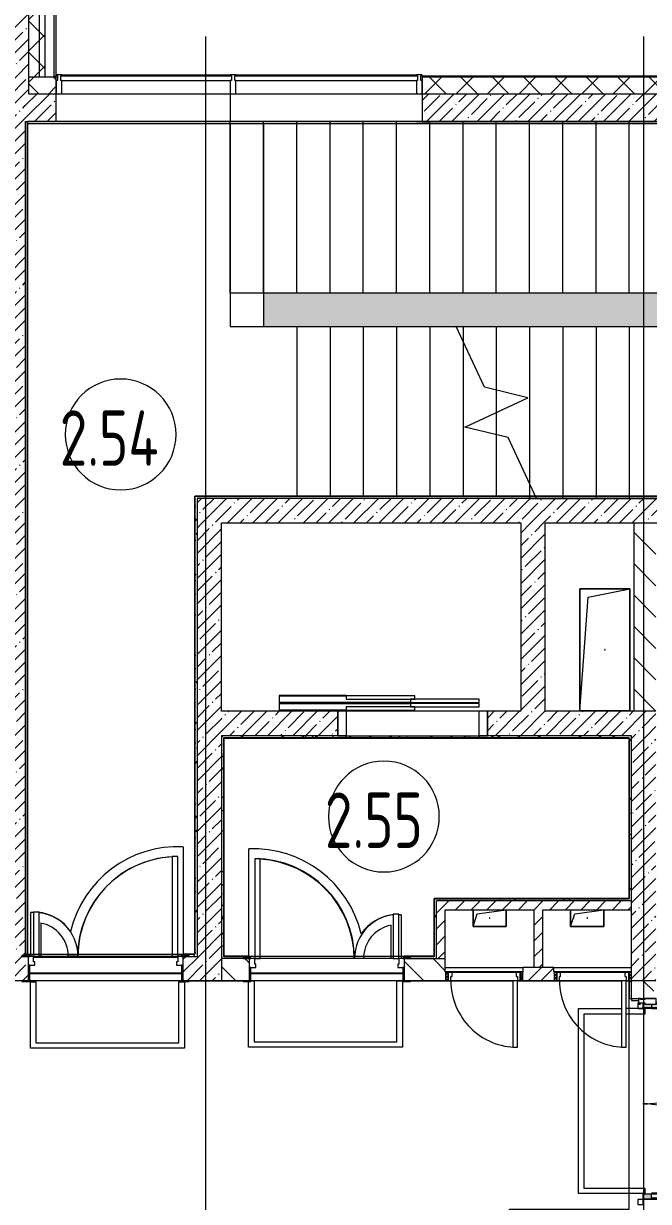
# Model space of a CAD drawing. Header units: millimetres. Extents: x -1113 to 415037, y -3642 to 354837.
# Drawn here: x 241787 to 247425, y 11410 to 22032 of the extents above; entities that cross this region are included whole.
import ezdxf

# ---------------------------------------------------------------- set-up
doc = ezdxf.new("R2010")
doc.units = ezdxf.units.MM
for name, color, linetype, lineweight in [('A-AREA-BNDY', 7, 'Continuous', 5), ('A-AREA-IDEN', 7, 'Continuous', 9), ('A-DETL-GENF', 7, 'Continuous', 9), ('A-DOOR-2', 7, 'Continuous', 5), ('A-DOOR-FRAM-2', 7, 'Continuous', 5), ('A-FLOR', 7, 'Continuous', 9), ('A-GENM', 7, 'Continuous', 9), ('A-GLAZ-1', 7, 'Continuous', 5), ('A-GLAZ-CWMG', 7, 'Continuous', 9), ('A-GLAZ-CWMG-1', 7, 'Continuous', 20), ('A-WALL', 7, 'Continuous', 5), ('I-WALL', 7, 'Continuous', 5), ('S-STRS', 7, 'Continuous', 9), ('S-STRS-MBND', 7, 'Continuous', 9), ('Оси', 7, 'Continuous', 9)]:
    doc.layers.add(name, color=color, linetype=linetype, lineweight=lineweight)
doc.layers.add('A-AREA-PATT-2', color=7, linetype='Continuous', lineweight=5, true_color=0xcde0ef, transparency=1)
doc.layers.add('A-FLOR-PATT-1', color=7, linetype='Continuous', lineweight=9, true_color=0xeef6ff, transparency=0.5)
for name, color, linetype, lineweight, true_color in [('A-DOOR-1', 7, 'Continuous', 5, 0xc0c0c0), ('A-DOOR-4', 7, 'Continuous', 5, 0xd7dbdf), ('A-DOOR-FRAM-1', 7, 'Continuous', 5, 0xc0c0c0), ('A-WALL-1', 9, 'Continuous', 5, 0x808080), ('A-WALL-FNSH-1', 9, 'Continuous', 5, 0x808080)]:
    doc.layers.add(name, color=color, linetype=linetype, lineweight=lineweight, true_color=true_color)
doc.styles.add('СПДС', font='ГОСТ тип А.ttf', dxfattribs={"width": 0.9})
pattern_1 = [(45, (148772.12, -1e-08), (-114.04925, 114.04925), []), (45, (148886.17, -1e-08), (-114.04925, 114.04925), [201.612, -40.322, 6.706, -33.617])]
pattern_2 = [(45, (148772.12, -1e-08), (-141.42136, 141.42136), []), (135, (148772.12, -1e-08), (-141.42136, -141.42136), [])]
pattern_3 = [(135, (148772.12, -1e-08), (-141.42136, -141.42136), [])]
pattern_4 = [(45, (148772.12, -1e-08), (-70.71068, 70.71068), [])]
pattern_5 = [(135, (1951.41, 124.685), (-14.14214, -14.14214), []), (225, (1951.41, 124.685), (14.14214, -14.14214), [])]
pattern_6 = [(45, (-171.384, 124.685), (-14.1421, 14.1421), []), (135, (-171.384, 124.685), (-14.1421, -14.1421), [])]
pattern_7 = [(0, (148772.123, -1e-08), (243.84, 60.96), [20.117, -162.763, 20.117, -162.763, -975.36]), (0, (148772.123, -1e-08), (243.84, 60.96), [-365.76, 20.117, -345.643, 20.117, -162.763, -426.72]), (0, (148772.123, -1e-08), (243.84, 60.96), [-914.4, 20.117, -101.803, 20.117, -284.683]), (120, (148863.563, 30.48), (-174.71291, 180.691634), [20.117, -162.763, 20.117, -162.763, -975.36]), (120, (148863.563, 30.48), (-174.71291, 180.691634), [-365.76, 20.117, -345.643, 20.117, -162.763, -426.72]), (120, (148863.563, 30.48), (-174.71291, 180.691634), [-914.4, 20.117, -101.803, 20.117, -284.683]), (240, (148894.043, 152.4), (-69.12709, -241.651634), [20.117, -162.763, 20.117, -162.763, -975.36]), (240, (148894.043, 152.4), (-69.12709, -241.651634), [-365.76, 20.117, -345.643, 20.117, -162.763, -426.72]), (240, (148894.043, 152.4), (-69.12709, -241.651634), [-914.4, 20.117, -101.803, 20.117, -284.683])]

# ---------------------------------------------------------------- blocks, each defined once
blk = doc.blocks.new('110_Дверь_СКБ_2Ст - Д-1_л_Лестничная клетка EIS60 2-V348-Объем проектирования 2 этажа')
at = {"layer": 'A-DOOR-1'}
for p, q in [((662.5, 1010), (612.5, 1010)), ((612.5, 1010), (612.5, 110)), ((662.5, 110), (662.5, 1010)), ((-637.5, 510), (-637.5, 110)), ((-587.5, 510), (-637.5, 510)), ((-587.5, 110), (-587.5, 510)), ((-637.5, 110), (-587.5, 110)), ((612.5, 110), (662.5, 110))]:
    blk.add_line(p, q, dxfattribs=at)
for centre, radius, start, end in [((662.5, 110), 900, 90, 180), ((-637.5, 110), 400, 360, 90)]:
    blk.add_arc(centre, radius, start, end, dxfattribs=at)
at = {"layer": 'A-DOOR-FRAM-1'}
for p, q in [((-672.5, 118), (-742.5, 118)), ((-742.5, 118), (-742.5, 110)), ((-742.5, 110), (-672.5, 110)), ((-637.5, 110), (-687.5, 110)), ((-687.5, 110), (-687.5, 30)), ((-672.5, 110), (-672.5, 118)), ((-637.5, 60), (-637.5, 110)), ((662.5, 110), (662.5, 60)), ((712.5, 110), (662.5, 110)), ((767.5, 118), (697.5, 118)), ((697.5, 118), (697.5, 110)), ((697.5, 110), (767.5, 110)), ((712.5, 30), (712.5, 110)), ((767.5, 110), (767.5, 118)), ((-687.5, 30), (-627.5, 30)), ((-672.5, 30), (-687.5, 30)), ((-687.5, 30), (-687.5, -110)), ((-672.5, -110), (-672.5, 30)), ((-627.5, 60), (-637.5, 60)), ((-627.5, 30), (-627.5, 60)), ((662.5, 60), (652.5, 60)), ((652.5, 60), (652.5, 30)), ((652.5, 30), (712.5, 30)), ((712.5, 30), (697.5, 30)), ((697.5, 30), (697.5, -110)), ((712.5, -110), (712.5, 30)), ((-672.5, -110), (-742.5, -110)), ((-742.5, -110), (-742.5, -118)), ((-742.5, -118), (-672.5, -118)), ((-687.5, -110), (-672.5, -110)), ((-672.5, -118), (-672.5, -110)), ((697.5, -110), (712.5, -110)), ((767.5, -110), (697.5, -110)), ((697.5, -110), (697.5, -118)), ((697.5, -118), (767.5, -118)), ((767.5, -118), (767.5, -110))]:
    blk.add_line(p, q, dxfattribs=at)
blk = doc.blocks.new('110_Дверь_СКБ_2Ст - Д-3а 1450x2100h_Лестничная клетка из коридора-32352288-Объем проектирования 2 этажа')
at = {"layer": 'A-DOOR-1'}
for p, q in [((-637.5, 1000), (-637.5, 100)), ((-587.5, 1000), (-637.5, 1000)), ((-587.5, 100), (-587.5, 1000)), ((662.5, 500), (612.5, 500)), ((612.5, 500), (612.5, 100)), ((662.5, 100), (662.5, 500)), ((-637.5, 100), (-587.5, 100)), ((612.5, 100), (662.5, 100))]:
    blk.add_line(p, q, dxfattribs=at)
for centre, radius, start, end in [((-637.5, 100), 900, 0, 90), ((662.5, 100), 400, 90, 180)]:
    blk.add_arc(centre, radius, start, end, dxfattribs=at)
at = {"layer": 'A-DOOR-FRAM-1'}
for p, q in [((-672.5, 108), (-742.5, 108)), ((-742.5, 108), (-742.5, 100)), ((-672.5, 100), (-672.5, 108)), ((767.5, 108), (697.5, 108)), ((697.5, 108), (697.5, 100)), ((767.5, 100), (767.5, 108)), ((-742.5, 100), (-672.5, 100)), ((-637.5, 100), (-687.5, 100)), ((-687.5, 100), (-687.5, 20)), ((-687.5, 20), (-627.5, 20)), ((-672.5, 20), (-687.5, 20)), ((-687.5, 20), (-687.5, -100)), ((-672.5, -100), (-672.5, 20)), ((-637.5, 50), (-637.5, 100)), ((-627.5, 50), (-637.5, 50)), ((-627.5, 20), (-627.5, 50)), ((662.5, 50), (652.5, 50)), ((652.5, 50), (652.5, 20)), ((652.5, 20), (712.5, 20)), ((662.5, 100), (662.5, 50)), ((712.5, 100), (662.5, 100)), ((697.5, 100), (767.5, 100)), ((712.5, 20), (697.5, 20)), ((697.5, 20), (697.5, -100)), ((712.5, 20), (712.5, 100)), ((712.5, -100), (712.5, 20)), ((-672.5, -100), (-742.5, -100)), ((-742.5, -100), (-742.5, -108)), ((-687.5, -100), (-672.5, -100)), ((-672.5, -108), (-672.5, -100)), ((697.5, -100), (712.5, -100)), ((767.5, -100), (697.5, -100)), ((697.5, -100), (697.5, -108)), ((767.5, -108), (767.5, -100)), ((-742.5, -108), (-672.5, -108)), ((697.5, -108), (767.5, -108))]:
    blk.add_line(p, q, dxfattribs=at)
blk = doc.blocks.new('GM_Отверстие прямоугольное _в плите_ - Отверстие-21604515-Объем проектирования 2 этажа')
at = {"layer": 'A-GENM'}
for p, q in [((-225, -550), (-225, 550)), ((-225, 550), (225, 550)), ((225, 550), (-225, 550)), ((-225, 550), (-225, -550)), ((-150, 475), (225, 550)), ((225, 550), (225, -550)), ((225, -550), (225, 550)), ((-225, -550), (-150, 475)), ((225, -550), (-225, -550)), ((-225, -550), (225, -550))]:
    blk.add_line(p, q, dxfattribs=at)
for start, end in [(360, 180), (180, 360)]:
    blk.add_arc((0, 0), 2.5, start, end, dxfattribs=at)
blk = doc.blocks.new('110_Дверь_СКБ_1Ст - д-18 700x2100h_Технический шкаф ЭОМ и СС-23698042-Объем проектирования 2 этажа')
at = {"layer": 'A-DOOR-2'}
h = blk.add_hatch(dxfattribs=at)
h.set_pattern_fill('FP_119', color=256, style=0, pattern_type=2)
h.set_pattern_definition(pattern_5)
h.paths.add_polyline_path([(337.5, 60), (337.5, -20), (362.5, -20), (362.5, 60)])
at = {"layer": 'A-DOOR-FRAM-2'}
h = blk.add_hatch(dxfattribs=at)
h.set_pattern_fill('FP_120', color=256, style=0, pattern_type=2)
h.set_pattern_definition(pattern_6)
h.paths.add_polyline_path([(-337.5, 60), (-337.5, -20), (-312.5, -20), (-312.5, 60)])
at = {"layer": 'A-DOOR-1'}
for p, q in [((-287.5, 660), (-287.5, 60)), ((-247.5, 660), (-287.5, 660)), ((-247.5, 60), (-247.5, 660)), ((-287.5, 60), (-247.5, 60))]:
    blk.add_line(p, q, dxfattribs=at)
blk.add_arc((-287.5, 60), 600, 360, 90, dxfattribs=at)
at = {"layer": 'A-DOOR-FRAM-1'}
for p, q in [((-312.5, 60), (-337.5, 60)), ((-337.5, 60), (-337.5, -20)), ((-287.5, 60), (-312.5, 60)), ((-312.5, 60), (-312.5, -20)), ((-312.5, -20), (-312.5, 60)), ((-287.5, 20), (-287.5, 60)), ((-277.5, 20), (-287.5, 20)), ((-277.5, -20), (-277.5, 20)), ((-247.5, 60), (312.5, 60)), ((312.5, 20), (302.5, 20)), ((302.5, 20), (302.5, -20)), ((312.5, 60), (312.5, 20)), ((337.5, 60), (312.5, 60)), ((337.5, -20), (337.5, 60)), ((362.5, 60), (337.5, 60)), ((337.5, 60), (337.5, -20)), ((362.5, -20), (362.5, 60)), ((-337.5, -20), (-312.5, -20)), ((-312.5, -20), (-277.5, -20)), ((302.5, -20), (-277.5, -20)), ((302.5, -20), (337.5, -20)), ((337.5, -20), (362.5, -20))]:
    blk.add_line(p, q, dxfattribs=at)
blk = doc.blocks.new('110_Дверь_СКБ_1Ст - д-18 700x2100h_Технический шкаф ЭОМ и СС-V392-Объем проектирования 2 этажа')
at = {"layer": 'A-DOOR-2'}
h = blk.add_hatch(dxfattribs=at)
h.set_pattern_fill('FP_119', color=256, style=0, pattern_type=2)
h.set_pattern_definition(pattern_5)
h.paths.add_polyline_path([(362.5, 60), (337.5, 60), (337.5, -20), (362.5, -20), (362.5, 46.2)])
at = {"layer": 'A-DOOR-FRAM-2'}
h = blk.add_hatch(dxfattribs=at)
h.set_pattern_fill('FP_120', color=256, style=0, pattern_type=2)
h.set_pattern_definition(pattern_6)
h.paths.add_polyline_path([(-337.5, 60), (-337.5, -20), (-312.5, -20), (-312.5, 60)])
at = {"layer": 'A-DOOR-1'}
for p, q in [((-287.5, 660), (-287.5, 60)), ((-247.5, 660), (-287.5, 660)), ((-247.5, 60), (-247.5, 660)), ((-287.5, 60), (-247.5, 60))]:
    blk.add_line(p, q, dxfattribs=at)
blk.add_arc((-287.5, 60), 600, 360, 90, dxfattribs=at)
at = {"layer": 'A-DOOR-FRAM-1'}
for p, q in [((-312.5, 60), (-337.5, 60)), ((-337.5, 60), (-337.5, -20)), ((-287.5, 60), (-312.5, 60)), ((-312.5, 60), (-312.5, -20)), ((-312.5, -20), (-312.5, 60)), ((-287.5, 20), (-287.5, 60)), ((-277.5, 20), (-287.5, 20)), ((-277.5, -20), (-277.5, 20)), ((-247.5, 60), (312.5, 60)), ((312.5, 20), (302.5, 20)), ((302.5, 20), (302.5, -20)), ((312.5, 60), (312.5, 20)), ((337.5, 60), (312.5, 60)), ((337.5, -20), (337.5, 60)), ((362.5, 60), (337.5, 60)), ((337.5, 60), (337.5, -20)), ((362.5, -20), (362.5, 60)), ((-337.5, -20), (-312.5, -20)), ((-312.5, -20), (-277.5, -20)), ((302.5, -20), (-277.5, -20)), ((302.5, -20), (337.5, -20)), ((337.5, -20), (362.5, -20))]:
    blk.add_line(p, q, dxfattribs=at)
blk = doc.blocks.new('GM_Отверстие прямоугольное _в плите_ - Отверстие-21620300-Объем проектирования 2 этажа')
at = {"layer": 'A-GENM'}
for p, q in [((-150, -75), (-150, 75)), ((-150, 75), (-150, -75)), ((-150, -75), (-112.5, 37.5)), ((-112.5, 37.5), (150, 75)), ((150, 75), (150, -75)), ((150, -75), (150, 75)), ((150, -75), (-150, -75)), ((-150, -75), (150, -75))]:
    blk.add_line(p, q, dxfattribs=at)
for start, end in [(360, 180), (180, 360)]:
    blk.add_arc((0, 0), 2.5, start, end, dxfattribs=at)
blk = doc.blocks.new('Прямоугольный импост - Импост структурный с накладкой - 170мм-22874499-Объем проектирования 2 этажа')
at = {"layer": 'A-GLAZ-CWMG-1'}
for p, q in [((0, 160), (-50, 160)), ((-50, 160), (-50, 40)), ((0, 40), (0, 160)), ((-50, 40), (-40, 40)), ((-40, 0), (-50, 0)), ((-50, 0), (-50, -10)), ((-40, 40), (-40, 0)), ((-10, 0), (-10, 40)), ((-10, 40), (0, 40)), ((0, 0), (-10, 0)), ((0, -10), (0, 0)), ((-50, -10), (0, -10))]:
    blk.add_line(p, q, dxfattribs=at)
blk = doc.blocks.new('PNS_Панель прямоугольная1 - Нр_Стекло - 40мм-22959730-Объем проектирования 2 этажа')
at = {"layer": 'A-GLAZ-1'}
for p, q in [((-770, 0), (770, 0)), ((760, 0), (-760, 0)), ((-760, -40), (760, -40))]:
    blk.add_line(p, q, dxfattribs=at)
blk = doc.blocks.new('PNS_Панель прямоугольная1 - Нр_Стекло - 40мм-23689183-Объем проектирования 2 этажа')
at = {"layer": 'A-GLAZ-1'}
for p, q in [((-825, 0), (825, 0)), ((815, 0), (-815, 0)), ((-815, -40), (815, -40))]:
    blk.add_line(p, q, dxfattribs=at)
blk = doc.blocks.new('Прямоугольный импост - Импост структурный с накладкой - 170мм-22874516-Объем проектирования 2 этажа')
at = {"layer": 'A-GLAZ-CWMG-1'}
for p, q in [((-50, 40), (-50, 160)), ((-50, 160), (0, 160)), ((0, 160), (0, 40)), ((-40, 40), (-50, 40)), ((-50, -10), (-50, 0)), ((-50, 0), (-40, 0)), ((-40, 0), (-40, 40)), ((-10, 40), (-10, 0)), ((0, 40), (-10, 40)), ((-10, 0), (0, 0)), ((0, 0), (0, -10)), ((0, -10), (-50, -10))]:
    blk.add_line(p, q, dxfattribs=at)
blk = doc.blocks.new('Прямоугольный импост - Импост структурный с накладкой - 170мм-22855553-Объем проектирования 2 этажа')
at = {"layer": 'A-GLAZ-CWMG'}
for p, q in [((93360, 21570), (94880, 21570)), ((93360, 21400), (94880, 21400))]:
    blk.add_line(p, q, dxfattribs=at)
blk = doc.blocks.new('Прямоугольный импост - Импост структурный с накладкой - 170мм-23689142-Объем проектирования 2 этажа')
at = {"layer": 'A-GLAZ-CWMG'}
for p, q in [((94930, 21570), (96560, 21570)), ((94930, 21400), (96560, 21400))]:
    blk.add_line(p, q, dxfattribs=at)
blk = doc.blocks.new('Прямоугольный импост - Импост структурный с накладкой - 170мм-22874498-Объем проектирования 2 этажа')
at = {"layer": 'A-GLAZ-CWMG-1'}
for p, q in [((-25, 40), (-25, 160)), ((-25, 160), (25, 160)), ((25, 160), (25, 40)), ((-15, 40), (-25, 40)), ((-25, -10), (-25, 0)), ((-25, 0), (-15, 0)), ((-15, 0), (-15, 40)), ((15, 40), (15, 0)), ((25, 40), (15, 40)), ((15, 0), (25, 0)), ((25, 0), (25, -10)), ((25, -10), (-25, -10))]:
    blk.add_line(p, q, dxfattribs=at)
blk = doc.blocks.new('DOR_Дверь лифта - 1350х2050h-19118285-Объем проектирования 2 этажа')
at = {"layer": 'A-DOOR-1'}
for p, q in [((-600, 125), (-720, 125)), ((-720, 125), (-720, 110)), ((-720, 110), (-600, 110)), ((-675, 110), (-675, -110)), ((-600, 110), (-675, 110)), ((-600, 110), (-600, 125)), ((600, 110), (-600, 110)), ((-600, 110), (-600, -110)), ((720, 125), (600, 125)), ((600, 125), (600, 110)), ((600, -110), (600, 110)), ((675, 110), (600, 110)), ((600, 110), (720, 110)), ((675, -110), (675, 110)), ((720, 110), (720, 125)), ((-675, -110), (-600, -110)), ((-600, -110), (600, -110)), ((-600, -150), (-600, -180)), ((20, -150), (-600, -150)), ((-600, -180), (20, -180)), ((-600, -190), (-600, -220)), ((20, -190), (-600, -190)), ((-20, -120), (-20, -150)), ((600, -120), (-20, -120)), ((-20, -150), (600, -150)), ((20, -180), (20, -150)), ((20, -220), (20, -190)), ((600, -110), (675, -110)), ((600, -150), (600, -120)), ((-600, -220), (20, -220)), ((-20, -220), (-20, -250)), ((600, -220), (-20, -220)), ((-20, -250), (600, -250)), ((600, -250), (600, -220))]:
    blk.add_line(p, q, dxfattribs=at)
at = {"layer": 'A-DOOR-FRAM-1'}
for p, q in [((1200, -180), (20, -180)), ((20, -180), (20, -183)), ((20, -183), (1203, -183)), ((1203, -187), (20, -187)), ((20, -187), (20, -190)), ((20, -190), (1200, -190)), ((600, -117), (600, -120)), ((1203, -117), (600, -117)), ((600, -120), (1200, -120)), ((1200, -120), (1200, -180)), ((1200, -190), (1200, -250)), ((1203, -183), (1203, -117)), ((1203, -253), (1203, -187)), ((600, -250), (600, -253)), ((1200, -250), (600, -250)), ((600, -253), (1203, -253))]:
    blk.add_line(p, q, dxfattribs=at)
blk = doc.blocks.new('Дверь_Витражная_остекление_ - ВВ-7 остекление-32349468-Объем проектирования 2 этажа')
at = {"layer": 'A-DETL-GENF'}
for p, q in [((860, 20), (860, -20)), ((860, 20), (860, -20)), ((-815, -20), (-860, -20)), ((-860, -880), (-860, -20)), ((-815, -20), (-860, -20)), ((-860, -20), (-860, -880)), ((-860, -100), (-815, -100)), ((-850, -800), (-850, -100)), ((-815, -107), (-815, -20)), ((-815, -107), (-815, -20)), ((-806, -107), (-806, -100)), ((856, -104), (856, -100)), ((856, -800), (856, -104)), ((865, -104), (865, -20)), ((865, -20), (865, -104)), ((900, -100), (865, -100)), ((865, -880), (865, -104)), ((865, -104), (865, -880)), ((-815, -880), (-815, -107)), ((-815, -880), (-815, -107)), ((-806, -800), (-806, -107)), ((900, -800), (900, -140)), ((910, -880), (910, -140)), ((910, -880), (910, -140)), ((-860, -800), (-837, -800)), ((-837, -800), (-815, -800)), ((878, -800), (865, -800)), ((910, -800), (878, -800)), ((-860, -880), (-837, -880)), ((-860, -880), (-837, -880)), ((-837, -880), (-815, -880)), ((-837, -880), (-815, -880)), ((878, -880), (865, -880)), ((865, -880), (878, -880)), ((910, -880), (878, -880)), ((878, -880), (910, -880))]:
    blk.add_line(p, q, dxfattribs=at)
at = {"layer": 'A-DOOR-1'}
for p, q in [((-910, 20), (-860, 20)), ((-910, -20), (-910, 20)), ((-860, 20), (-860, -20)), ((860, 20), (910, 20)), ((860, -20), (860, 20)), ((910, 20), (910, -20)), ((-860, -20), (-910, -20)), ((-860, -880), (-860, -20)), ((910, -20), (860, -20)), ((860, -104), (860, -39))]:
    blk.add_line(p, q, dxfattribs=at)
for centre, start, end in [((-860, -20), 354.2794, 0), ((860, -20), 180, 185.7206), ((-860, -20), 270, 271.5318)]:
    blk.add_arc(centre, 860, start, end, dxfattribs=at)
at = {"layer": 'A-DOOR-4'}
for p, q in [((860, -39), (860, -20)), ((860, -880), (860, -104))]:
    blk.add_line(p, q, dxfattribs=at)
for centre, start, end in [((-860, -20), 271.5318, 354.2794), ((860, -20), 185.7206, 270)]:
    blk.add_arc(centre, 860, start, end, dxfattribs=at)
blk = doc.blocks.new('Прямоугольный импост - Импост структурный с накладкой - 160мм Темный-32348142-Объем проектирования 2 этажа')
at = {"layer": 'A-GLAZ-CWMG-1'}
for p, q in [((0, 17), (-50, 17)), ((-50, 17), (-50, 0)), ((-50, 0), (-40, 0)), ((-40, 0), (-40, -40)), ((-10, -40), (-10, 0)), ((-10, 0), (0, 0)), ((0, 0), (0, 17)), ((-40, -40), (-50, -40)), ((-50, -40), (-50, -140)), ((0, -40), (-10, -40)), ((0, -140), (0, -40)), ((-50, -140), (0, -140))]:
    blk.add_line(p, q, dxfattribs=at)
blk = doc.blocks.new('Марка_Помещения - Номер-25198446-Объем проектирования 2 этажа')
at = {"layer": 'A-AREA-IDEN'}
for start, end in [(360, 180), (180, 360)]:
    blk.add_arc((0, 0), 2.5, start, end, dxfattribs=at)

msp = doc.modelspace()

# ---------------------------------------------------------------- hatches: boundary and pattern name
at = {"layer": 'A-AREA-PATT-2'}
h = msp.add_hatch(color=256, dxfattribs=at)
h.paths.add_polyline_path([(247852, 19300), (247852, 19600), (243952, 19600), (243952, 19300), (247552, 19300)])
h.paths.add_polyline_path([(249092, 20725), (249332, 20725), (249332, 20750), (249017, 20750), (249017, 20725), (249042, 20725)])
h.paths.add_polyline_path([(245382, 21130), (245450, 21130), (245450, 21140), (245332, 21140), (245332, 21130), (245338, 21130)])
at = {"layer": 'A-FLOR-PATT-1'}
h = msp.add_hatch(color=256, dxfattribs=at)
h.paths.add_polyline_path([(247460, 11430), (248233, 11430), (248233, 11453), (247460, 11453), (247460, 11475), (247373, 11475), (247373, 11430)])
h.paths.add_polyline_path([(247373, 13155), (247457, 13155), (247457, 13168), (248233, 13168), (248233, 13200), (247493, 13200), (247493, 13190), (247393, 13190), (247393, 13200), (247373, 13200), (247373, 13168)])
at = {"layer": 'A-WALL'}
h = msp.add_hatch(dxfattribs=at)
h.set_pattern_fill('FP_24', color=256, style=0, pattern_type=2)
h.set_pattern_definition(pattern_2)
h.paths.add_polyline_path([(241832, 21550), (241932, 21550), (241932, 27200), (241832, 27200), (241832, 21553)])
h = msp.add_hatch(dxfattribs=at)
h.set_pattern_fill('FP_24', color=256, style=0, pattern_type=2)
h.set_pattern_definition(pattern_2)
h.paths.add_polyline_path([(241932, 21550), (241982, 21550), (241982, 27250), (241932, 27249), (241932, 21553)])
h = msp.add_hatch(dxfattribs=at)
h.set_pattern_fill('FP_24', color=256, style=0, pattern_type=2)
h.set_pattern_definition(pattern_2)
h.paths.add_polyline_path([(259122, 21400), (260022, 21400), (260022, 21550), (258723, 21550), (258723, 21400)])
h.paths.add_polyline_path([(254322, 21400), (255623, 21400), (255623, 21550), (254322, 21550)])
h.paths.add_polyline_path([(257823, 21400), (257823, 21550), (256523, 21550), (256523, 21400), (257294, 21400)])
h.paths.add_polyline_path([(252022, 21400), (252022, 21550), (250822, 21550), (250822, 21400)])
h.paths.add_polyline_path([(249847, 21400), (249922, 21400), (249922, 21550), (245382, 21550), (245382, 21400), (249637, 21400)])
h.paths.add_polyline_path([(242082, 21400), (242082, 21550), (241832, 21550), (241832, 21400)])
h.paths.add_polyline_path([(266690, 21400), (268022, 21400), (268022, 21550), (266673, 21550), (266673, 21400)])
h.paths.add_polyline_path([(264522, 21400), (265773, 21400), (265773, 21550), (264373, 21550), (264373, 21400)])
h.paths.add_polyline_path([(260922, 21400), (262073, 21400), (262073, 21550), (260922, 21550)])
h.paths.add_polyline_path([(273602, 21400), (274002, 21400), (274002, 21550), (268922, 21550), (268922, 21400), (272472, 21400)])
at = {"layer": 'I-WALL'}
h = msp.add_hatch(dxfattribs=at)
h.set_pattern_fill('FP_1', color=256, style=0, pattern_type=2)
h.set_pattern_definition(pattern_1)
h.paths.add_polyline_path([(241822, 21400), (241832, 21400), (241832, 27100), (241582, 27100), (241582, 21550), (241802, 21550), (241802, 21400)])
h = msp.add_hatch(dxfattribs=at)
h.set_pattern_fill('FP_1', color=256, style=0, pattern_type=2)
h.set_pattern_definition(pattern_1)
h.paths.add_polyline_path([(241756, 13620), (241772, 13620), (241772, 13628), (241802, 13628), (241802, 21550), (241582, 21550), (241582, 13620)])
h = msp.add_hatch(dxfattribs=at)
h.set_pattern_fill('FP_1', color=256, style=0, pattern_type=2)
h.set_pattern_definition(pattern_1)
h.paths.add_polyline_path([(249017, 21150), (249332, 21150), (249332, 21400), (245382, 21400), (245382, 21150), (246453, 21150)])
h.paths.add_polyline_path([(241823, 21150), (242082, 21150), (242082, 21400), (241802, 21400), (241802, 21150), (241822, 21150)])
h = msp.add_hatch(dxfattribs=at)
h.set_pattern_fill('FP_191', color=256, style=0, pattern_type=2)
h.set_pattern_definition(pattern_7)
h.paths.add_polyline_path([(241822, 13628), (241822, 21150), (241802, 21150), (241803, 13628), (241814, 13628)])
h = msp.add_hatch(dxfattribs=at)
h.set_pattern_fill('FP_191', color=256, style=0, pattern_type=2)
h.set_pattern_definition(pattern_7)
h.paths.add_polyline_path([(249017, 21130), (249331, 21130), (249332, 21150), (241823, 21150), (241823, 21130), (247852, 21130)])
h = msp.add_hatch(dxfattribs=at)
h.set_pattern_fill('FP_191', color=256, style=0, pattern_type=2)
h.set_pattern_definition(pattern_7)
h.paths.add_polyline_path([(243352, 13620), (243352, 17770), (243332, 17770), (243332, 13641)])
h.paths.add_polyline_path([(243332, 13620), (243352, 13620), (243332, 13640)])
h = msp.add_hatch(dxfattribs=at)
h.set_pattern_fill('FP_191', color=256, style=0, pattern_type=2)
h.set_pattern_definition(pattern_7)
h.paths.add_polyline_path([(249352, 17750), (249352, 17770), (243352, 17770), (243352, 17750), (249344, 17750)])
h = msp.add_hatch(dxfattribs=at)
h.set_pattern_fill('FP_1', color=256, style=0, pattern_type=2)
h.set_pattern_definition(pattern_1)
h.paths.add_polyline_path([(244508, 17530), (249572, 17530), (249572, 17750), (243352, 17750), (243352, 17530), (244359, 17530)])
h = msp.add_hatch(dxfattribs=at)
h.set_pattern_fill('FP_1', color=256, style=0, pattern_type=2)
h.set_pattern_definition(pattern_1)
h.paths.add_polyline_path([(243365, 13620), (243572, 13620), (243572, 17530), (243352, 17530), (243352, 13620)])
h = msp.add_hatch(dxfattribs=at)
h.set_pattern_fill('FP_1', color=256, style=0, pattern_type=2)
h.set_pattern_definition(pattern_1)
h.paths.add_polyline_path([(246492, 15830), (246492, 17530), (246272, 17530), (246272, 15830), (246453, 15830)])
h = msp.add_hatch(dxfattribs=at)
h.set_pattern_fill('FP_23', color=256, style=0, pattern_type=2)
h.set_pattern_definition(pattern_3)
h.paths.add_polyline_path([(247292, 15830), (247492, 15830), (247492, 17530), (247292, 17530), (247292, 16438)])
h = msp.add_hatch(dxfattribs=at)
h.set_pattern_fill('FP_1', color=256, style=0, pattern_type=2)
h.set_pattern_definition(pattern_1)
h.paths.add_polyline_path([(247492, 15610), (247492, 15830), (245972, 15830), (245972, 15610), (247292, 15610)])
h.paths.add_polyline_path([(244552, 15610), (244622, 15610), (244622, 15830), (243572, 15830), (243574, 15610), (244178, 15610)])
h = msp.add_hatch(dxfattribs=at)
h.set_pattern_fill('FP_191', color=256, style=0, pattern_type=2)
h.set_pattern_definition(pattern_7)
h.paths.add_polyline_path([(243572, 15590), (247251, 15590), (247272, 15610), (243572, 15610)])
h.paths.add_polyline_path([(247270, 15590), (247272, 15590), (247272, 15610), (247252, 15590)])
h = msp.add_hatch(dxfattribs=at)
h.set_pattern_fill('FP_191', color=256, style=0, pattern_type=2)
h.set_pattern_definition(pattern_7)
h.paths.add_polyline_path([(243592, 13600), (243592, 15589), (243572, 15590), (243572, 13600)])
h = msp.add_hatch(dxfattribs=at)
h.set_pattern_fill('FP_191', color=256, style=0, pattern_type=2)
h.set_pattern_definition(pattern_7)
h.paths.add_polyline_path([(247272, 14140), (247272, 15590), (247252, 15588), (247252, 14141)])
h = msp.add_hatch(dxfattribs=at)
h.set_pattern_fill('FP_1', color=256, style=0, pattern_type=2)
h.set_pattern_definition(pattern_1)
h.paths.add_polyline_path([(247472, 13400), (247492, 13400), (247492, 15610), (247272, 15610), (247272, 13400)])
h = msp.add_hatch(dxfattribs=at)
h.set_pattern_fill('FP_191', color=256, style=0, pattern_type=2)
h.set_pattern_definition(pattern_7)
h.paths.add_polyline_path([(245504, 13620), (245512, 13620), (245512, 14140), (245492, 14140), (245492, 13620)])
h = msp.add_hatch(dxfattribs=at)
h.set_pattern_fill('FP_191', color=256, style=0, pattern_type=2)
h.set_pattern_definition(pattern_7)
h.paths.add_polyline_path([(246453, 14120), (247272, 14120), (247272, 14140), (245512, 14140), (245512, 14120), (246392, 14120)])
h = msp.add_hatch(dxfattribs=at)
h.set_pattern_fill('FP_22', color=256, style=0, pattern_type=2)
h.set_pattern_definition(pattern_4)
h.paths.add_polyline_path([(245512, 13600), (245592, 13600), (245592, 14120), (245512, 14120), (245512, 13620)])
h = msp.add_hatch(dxfattribs=at)
h.set_pattern_fill('FP_22', color=256, style=0, pattern_type=2)
h.set_pattern_definition(pattern_4)
h.paths.add_polyline_path([(247272, 14040), (247272, 14120), (245592, 14120), (245592, 14040), (246513, 14040)])
h = msp.add_hatch(dxfattribs=at)
h.set_pattern_fill('FP_22', color=256, style=0, pattern_type=2)
h.set_pattern_definition(pattern_4)
h.paths.add_polyline_path([(246392, 13520), (246472, 13520), (246472, 14040), (246392, 14040), (246392, 13897)])
h = msp.add_hatch(dxfattribs=at)
h.set_pattern_fill('FP_1', color=256, style=0, pattern_type=2)
h.set_pattern_definition(pattern_1)
h.paths.add_polyline_path([(241822, 13400), (241822, 13620), (241097, 13620), (241097, 13400), (241802, 13400)])
h.paths.add_polyline_path([(239277, 13400), (239997, 13400), (239997, 13620), (239247, 13620), (239247, 13608), (239277, 13608), (239277, 13600), (239247, 13600), (239247, 13400)])
h = msp.add_hatch(dxfattribs=at)
h.set_pattern_fill('FP_1', color=256, style=0, pattern_type=2)
h.set_pattern_definition(pattern_1)
h.paths.add_polyline_path([(243434, 13400), (243572, 13400), (243572, 13620), (243227, 13620), (243227, 13400), (243352, 13400)])
h.paths.add_polyline_path([(241822, 13400), (241827, 13400), (241826, 13620), (241822, 13620), (241822, 13403)])
h = msp.add_hatch(dxfattribs=at)
h.set_pattern_fill('FP_191', color=256, style=0, pattern_type=2)
h.set_pattern_definition(pattern_7)
h.paths.add_polyline_path([(243282, 13620), (243332, 13620), (243331, 13640), (243227, 13640), (243227, 13628), (243282, 13628)])
h.paths.add_polyline_path([(241827, 13628), (241827, 13640), (241823, 13640), (241823, 13628), (241826, 13628)])
h = msp.add_hatch(dxfattribs=at)
h.set_pattern_fill('FP_23', color=256, style=0, pattern_type=2)
h.set_pattern_definition(pattern_3)
h.paths.add_polyline_path([(243797, 13400), (243822, 13400), (243822, 13600), (243572, 13600), (243572, 13400), (243791, 13400)])
h.paths.add_polyline_path([(245252, 13400), (245592, 13400), (245592, 13600), (245222, 13600), (245222, 13400)])
h = msp.add_hatch(dxfattribs=at)
h.set_pattern_fill('FP_191', color=256, style=0, pattern_type=2)
h.set_pattern_definition(pattern_7)
h.paths.add_polyline_path([(245277, 13600), (245512, 13600), (245491, 13620), (245222, 13620), (245222, 13608), (245277, 13608), (245277, 13604)])
h.paths.add_polyline_path([(245512, 13600), (245512, 13620), (245492, 13620), (245509, 13603)])
h.paths.add_polyline_path([(243767, 13600), (243767, 13608), (243822, 13608), (243820, 13620), (243593, 13620), (243592, 13600), (243713, 13600)])
h = msp.add_hatch(dxfattribs=at)
h.set_pattern_fill('FP_79', color=256, style=0, pattern_type=2)
h.set_pattern_definition([(45, (148772.12, -1e-08), (-171.0739, 171.0739), []), (45, (148886.17, -1e-08), (-171.0739, 171.0739), [])])
h.paths.add_polyline_path([(246472, 13400), (246572, 13400), (246572, 13520), (246292, 13520), (246292, 13400), (246453, 13400)])
h = msp.add_hatch(dxfattribs=at)
h.set_pattern_fill('FP_23', color=256, style=0, pattern_type=2)
h.set_pattern_definition(pattern_3)
h.paths.add_polyline_path([(247472, 13240), (247472, 13400), (247272, 13400), (247272, 13240), (247451, 13240)])

# ---------------------------------------------------------------- linework, layer by layer
for points in [[(241827, 13470), (243227, 13470)], [(243822, 13470), (245222, 13470)], [(245594, 13480), (246294, 13480)], [(246574, 13480), (247274, 13480)]]:
    msp.add_lwpolyline(points)
at = {"layer": 'A-AREA-BNDY', "flags": 128}
for points in [[(244673, 17771), (249331, 17771), (249331, 20749), (249017, 20749), (249017, 20725), (247852, 20725), (247852, 20800), (247852, 21129), (245450, 21129), (245450, 21130), (245332, 21130), (245332, 21129), (241823, 21129), (241823, 13641), (243331, 13641), (243331, 17771)], [(245491, 13621), (245491, 14141), (247251, 14141), (247251, 15589), (243593, 15589), (243593, 13621)], [(247251, 13399), (233763, 13399), (233763, 10401), (237975, 10401), (237975, 10621), (246170, 10621), (246170, 11341), (247251, 11341)]]:
    msp.add_lwpolyline(points, close=True, dxfattribs=at)
at = {"layer": 'A-FLOR'}
for p, q in [((242117, 21400), (243652, 21400)), ((243652, 21400), (243652, 21150)), ((241822, 13640), (241822, 21130)), ((241823, 21130), (243952, 21130)), ((243652, 21130), (243652, 19300)), ((243952, 21130), (243952, 19300)), ((243652, 19300), (244252, 19300)), ((244252, 19300), (244252, 17770)), ((243331, 17750), (243331, 13640)), ((243226, 14609), (243226, 13628)), ((243819, 13620), (243819, 14589)), ((241852, 13621), (241852, 14015)), ((241942, 13921), (241942, 13621)), ((245193, 13995), (245193, 13601)), ((245103, 13601), (245103, 13901)), ((241877, 13621), (241852, 13621)), ((243177, 13620), (241877, 13620)), ((243177, 13610), (241877, 13610)), ((241942, 13621), (241927, 13621)), ((242273, 13621), (242190, 13621)), ((243212, 13621), (243177, 13621)), ((243872, 13601), (243837, 13601)), ((245122, 13600), (243872, 13600)), ((244854, 13601), (244771, 13601)), ((245122, 13601), (245103, 13601)), ((245193, 13601), (245172, 13601)), ((241849, 12791), (241849, 13391)), ((241849, 13391), (241899, 13391)), ((241899, 13391), (241899, 12841)), ((243188, 12841), (243188, 13391)), ((243188, 13391), (243238, 13391)), ((243238, 13391), (243238, 12791)), ((243282, 13400), (243767, 13400)), ((243817, 12800), (243817, 13392)), ((243837, 13400), (243867, 13400)), ((243867, 13400), (243867, 12850)), ((245156, 12850), (245156, 13400)), ((245156, 13400), (245206, 13400)), ((245206, 13400), (245206, 12800)), ((245277, 13400), (246202, 13400)), ((246252, 13400), (247182, 13400)), ((247232, 13400), (247272, 13400)), ((247272, 13240), (247272, 13221)), ((247272, 13221), (247336, 13221)), ((246792, 13150), (247182, 13150)), ((246792, 11481), (246792, 13150)), ((247182, 13100), (246842, 13100)), ((246842, 13100), (246842, 11531)), ((247392, 13150), (247222, 13150)), ((247392, 13100), (247222, 13100)), ((247392, 13150), (247392, 13100)), ((243238, 12791), (241849, 12791)), ((241899, 12841), (243188, 12841)), ((245206, 12800), (243817, 12800)), ((243867, 12850), (245156, 12850)), ((247392, 11481), (246792, 11481)), ((246842, 11531), (247392, 11531)), ((247392, 11531), (247392, 11481))]:
    msp.add_line(p, q, dxfattribs=at)
for centre, radius, start, end in [((243183, 13610), 1000, 87.5624, 166.4503), ((243183, 13610), 1000, 87.5624, 166.4503), ((243861, 13590), 1000, 13.5497, 92.4376), ((243861, 13590), 1000, 13.5497, 92.4376), ((243183, 13610), 910, 93.5334, 179.3074), ((243183, 13610), 910, 93.5334, 179.3074), ((243861, 13590), 910, 0.6926, 86.1497), ((243861, 13590), 910, 0.6926, 86.1497), ((241885, 13621), 395, 91.1673, 94.8735), ((241885, 13621), 395, 91.1673, 94.8735), ((241885, 13621), 395, 34.4223, 83.8908), ((241885, 13621), 395, 34.4223, 83.8908), ((241885, 13621), 305, 360, 79.3355), ((241885, 13621), 305, 360, 79.3355), ((245159, 13601), 395, 95.3712, 145.5777), ((245159, 13601), 395, 95.3712, 145.5777), ((245159, 13601), 395, 85.1265, 88.1065), ((245159, 13601), 395, 85.1265, 88.1065), ((245159, 13601), 305, 100.6645, 180), ((245159, 13601), 305, 100.6645, 180)]:
    msp.add_arc(centre, radius, start, end, dxfattribs=at)
at = {"layer": 'A-WALL'}
for p, q in [((242062, 21550), (242062, 27330)), ((241932, 21550), (241932, 27200)), ((241982, 21550), (241982, 27250)), ((241832, 27100), (241832, 21400)), ((242082, 21550), (241832, 21550)), ((242062, 21558), (242082, 21558)), ((242082, 21553), (242062, 21553)), ((249922, 21553), (245382, 21553)), ((249922, 21550), (245382, 21550)), ((241832, 21400), (242082, 21400)), ((245382, 21400), (249922, 21400)), ((241802, 21150), (241822, 21150)), ((241802, 21150), (241802, 13628)), ((243332, 17770), (243332, 13640)), ((249352, 17750), (243352, 17750)), ((247492, 15830), (247292, 15830)), ((243572, 15610), (243572, 13400)), ((247252, 15590), (243592, 15590)), ((243592, 15590), (243592, 13620)), ((247252, 14140), (247252, 15590)), ((247272, 13480), (247272, 15610)), ((245512, 14140), (247252, 14140)), ((245512, 13600), (245512, 14120)), ((241823, 13640), (241827, 13640)), ((243282, 13620), (243352, 13620)), ((243767, 13600), (243572, 13600)), ((245277, 13600), (245592, 13600)), ((243282, 13400), (243572, 13400)), ((245277, 13400), (245592, 13400)), ((247272, 13240), (247272, 13400))]:
    msp.add_line(p, q, dxfattribs=at)
at = {"layer": 'A-WALL-1'}
for p, q in [((242082, 21150), (242082, 21550)), ((245382, 21550), (245382, 21150)), ((245382, 21150), (241822, 21150)), ((241822, 13628), (241822, 21150)), ((241823, 21150), (241823, 21130)), ((245382, 21150), (249352, 21150)), ((241823, 21130), (249332, 21130)), ((243332, 17770), (243331, 17770)), ((243352, 17750), (243352, 13620)), ((243572, 15830), (243572, 17530)), ((243572, 17530), (246272, 17530)), ((246272, 17530), (246272, 15830)), ((246492, 17530), (249492, 17530)), ((246492, 15830), (246492, 17530)), ((247292, 17530), (247292, 15830)), ((244622, 15830), (243572, 15830)), ((244622, 15610), (244622, 15830)), ((246272, 15830), (245972, 15830)), ((245972, 15830), (245972, 15610)), ((247292, 15830), (246492, 15830)), ((244697, 15610), (243572, 15610)), ((247272, 15610), (245897, 15610)), ((245492, 14140), (245492, 13620)), ((247272, 14120), (245512, 14120)), ((245592, 13480), (245592, 14040)), ((245592, 14040), (246392, 14040)), ((246392, 14040), (246392, 13520)), ((246472, 14040), (247272, 14040)), ((246472, 13520), (246472, 14040)), ((241823, 13640), (241802, 13640)), ((241827, 13628), (241827, 13640)), ((243331, 13640), (243227, 13640)), ((243227, 13640), (243227, 13628)), ((243593, 13620), (243592, 13620)), ((243822, 13608), (243822, 13620)), ((245222, 13620), (245222, 13608)), ((245492, 13620), (245491, 13620)), ((246572, 13520), (246292, 13520)), ((246292, 13520), (246292, 13480)), ((246572, 13480), (246572, 13520)), ((247272, 13390), (247252, 13390)), ((247492, 13400), (247272, 13400)), ((247252, 13240), (247492, 13240))]:
    msp.add_line(p, q, dxfattribs=at)
at = {"layer": 'A-WALL-FNSH-1'}
for p, q in [((242082, 21550), (242082, 27350)), ((249922, 21558), (245382, 21558)), ((245382, 21558), (245382, 21550)), ((241829, 21130), (241829, 21129)), ((249331, 17771), (243331, 17771)), ((243331, 17771), (243331, 17750)), ((243332, 17770), (247033, 17770)), ((244491, 17770), (244491, 17771)), ((247033, 17771), (247033, 17770)), ((243593, 15589), (247251, 15589)), ((243593, 15589), (243593, 13620)), ((247251, 15589), (247251, 14141)), ((245491, 14141), (245491, 13621)), ((247251, 14141), (245491, 14141)), ((245492, 14140), (245512, 14140)), ((241827, 13641), (241823, 13641)), ((241827, 13640), (241827, 13641)), ((243332, 13641), (243227, 13641)), ((243227, 13641), (243227, 13640)), ((243822, 13621), (243593, 13621)), ((243593, 13620), (243822, 13620)), ((243822, 13620), (243822, 13621)), ((245491, 13621), (245222, 13621)), ((245222, 13621), (245222, 13620)), ((245222, 13620), (245491, 13620)), ((243282, 13399), (243767, 13399)), ((245277, 13399), (245592, 13399)), ((245592, 13399), (245592, 13400)), ((246572, 13400), (246292, 13400)), ((246292, 13400), (246292, 13399)), ((246292, 13399), (246572, 13399)), ((246572, 13399), (246572, 13400)), ((247251, 13400), (247251, 13240)), ((247252, 13399), (247262, 13399)), ((247252, 13240), (247252, 13399)), ((247262, 13399), (247262, 13400)), ((247251, 13240), (247252, 13240))]:
    msp.add_line(p, q, dxfattribs=at)
at = {"layer": 'I-WALL'}
for p, q in [((247851, 21129), (241822, 21129)), ((241823, 21129), (241823, 13640)), ((243562, 21129), (243562, 21130)), ((243628, 21129), (243628, 21130)), ((243634, 21129), (243634, 21130)), ((243332, 17771), (243332, 17770)), ((243332, 17771), (243332, 17770)), ((243882, 17771), (243882, 17770)), ((243891, 17771), (243891, 17770)), ((243331, 13640), (243332, 13640)), ((245592, 13520), (246292, 13520)), ((246572, 13520), (247272, 13520)), ((246202, 13399), (245592, 13399)), ((246292, 13399), (246242, 13399)), ((247182, 13399), (246572, 13399)), ((247251, 13399), (247222, 13399))]:
    msp.add_line(p, q, dxfattribs=at)
at = {"layer": 'S-STRS'}
for p, q in [((243652, 19600), (243652, 21130)), ((243952, 19600), (243952, 21130)), ((243952, 19600), (243952, 21130)), ((244252, 19600), (244252, 21130)), ((244252, 19600), (244252, 21130)), ((244552, 19600), (244552, 21130)), ((244552, 19600), (244552, 21130)), ((244852, 19600), (244852, 21130)), ((244852, 19600), (244852, 21130)), ((245152, 19600), (245152, 21130)), ((245152, 19600), (245152, 21130)), ((245452, 19600), (245452, 21130)), ((245452, 19600), (245452, 21130)), ((245752, 19600), (245752, 21130)), ((245752, 19600), (245752, 21130)), ((246052, 19600), (246052, 21130)), ((246052, 19600), (246052, 21130)), ((246352, 19600), (246352, 21130)), ((246352, 19600), (246352, 21130)), ((246652, 19600), (246652, 21130)), ((246652, 19600), (246652, 21130)), ((246952, 19600), (246952, 21130)), ((246952, 19600), (246952, 21130)), ((247252, 19600), (247252, 21130)), ((247252, 19600), (247252, 21130)), ((243952, 19600), (243652, 19600)), ((244252, 19600), (243952, 19600)), ((244552, 19600), (244252, 19600)), ((244852, 19600), (244552, 19600)), ((245152, 19600), (244852, 19600)), ((245452, 19600), (245152, 19600)), ((245752, 19600), (245452, 19600)), ((246052, 19600), (245752, 19600)), ((246352, 19600), (246052, 19600)), ((246652, 19600), (246352, 19600)), ((246952, 19600), (246652, 19600)), ((247252, 19600), (246952, 19600)), ((247552, 19600), (247252, 19600)), ((244252, 19300), (244252, 17770)), ((244252, 19300), (244552, 19300)), ((244252, 19300), (244252, 17770)), ((244252, 19300), (244252, 17770)), ((244252, 19300), (244252, 17770)), ((244552, 19300), (244852, 19300)), ((244552, 19300), (244552, 17770)), ((244552, 19300), (244552, 17770)), ((244852, 19300), (245152, 19300)), ((244852, 19300), (244852, 17770)), ((244852, 19300), (244852, 17770)), ((245152, 19300), (245452, 19300)), ((245152, 19300), (245152, 17770)), ((245152, 19300), (245152, 17770)), ((245452, 19300), (245691, 19300)), ((245452, 19300), (245452, 17770)), ((245452, 19300), (245452, 17770)), ((245691, 19300), (245752, 19300)), ((245752, 19300), (246052, 19300)), ((245752, 19300), (245752, 19168)), ((245752, 19300), (245752, 19168)), ((246052, 19300), (246352, 19300)), ((246052, 19300), (246052, 18726)), ((246052, 19300), (246052, 18726)), ((246352, 19300), (246652, 19300)), ((246352, 19300), (246352, 17882)), ((246352, 19300), (246352, 17882)), ((246652, 19300), (246952, 19300)), ((246652, 19300), (246652, 17770)), ((246652, 19300), (246652, 17770)), ((246952, 19300), (247252, 19300)), ((246952, 19300), (246952, 17770)), ((246952, 19300), (246952, 17770)), ((247252, 19300), (247552, 19300)), ((247252, 19300), (247252, 17770)), ((247252, 19300), (247252, 17770)), ((245752, 19168), (245752, 17770)), ((245752, 19168), (245752, 17770)), ((246052, 18726), (246052, 18525)), ((246052, 18726), (246052, 18525)), ((246052, 18525), (246052, 18324)), ((246052, 18525), (246052, 18324)), ((246052, 18324), (246052, 17770)), ((246052, 18324), (246052, 17770)), ((246352, 17882), (246352, 17750)), ((246352, 17882), (246352, 17750)), ((246352, 17750), (246414, 17750))]:
    msp.add_line(p, q, dxfattribs=at)
at = {"layer": 'S-STRS-MBND'}
for p, q in [((243652, 19600), (243652, 21150)), ((247852, 21150), (243652, 21150)), ((243952, 19600), (243952, 21150)), ((243952, 19600), (243952, 21150)), ((244252, 19600), (244252, 21150)), ((244252, 19600), (244252, 21150)), ((244552, 19600), (244552, 21150)), ((244552, 19600), (244552, 21150)), ((244852, 19600), (244852, 21150)), ((244852, 19600), (244852, 21150)), ((245152, 19600), (245152, 21150)), ((245152, 19600), (245152, 21150)), ((245452, 19600), (245452, 21150)), ((245452, 19600), (245452, 21150)), ((245752, 19600), (245752, 21150)), ((245752, 19600), (245752, 21150)), ((246052, 19600), (246052, 21150)), ((246052, 19600), (246052, 21150)), ((246352, 19600), (246352, 21150)), ((246352, 19600), (246352, 21150)), ((246652, 19600), (246652, 21150)), ((246652, 19600), (246652, 21150)), ((246952, 19600), (246952, 21150)), ((246952, 19600), (246952, 21150)), ((247252, 19600), (247252, 21150)), ((247252, 19600), (247252, 21150)), ((247852, 19600), (243652, 19600)), ((245691, 19300), (247852, 19300)), ((245946, 18752), (245691, 19300)), ((245752, 19300), (245752, 19168)), ((245752, 19300), (245752, 19168)), ((246052, 19300), (246052, 18726)), ((246052, 19300), (246052, 18726)), ((246352, 19300), (246352, 17882)), ((246352, 19300), (246352, 17882)), ((246652, 19300), (246652, 17750)), ((246652, 19300), (246652, 17750)), ((246952, 19300), (246952, 17750)), ((246952, 19300), (246952, 17750)), ((247252, 19300), (247252, 17750)), ((247252, 19300), (247252, 17750)), ((246335, 18657), (245946, 18752)), ((245769, 18393), (246335, 18657)), ((246052, 18525), (246052, 18324)), ((246052, 18525), (246052, 18324)), ((246158, 18298), (245769, 18393)), ((246414, 17750), (246158, 18298)), ((246414, 17750), (247852, 17750))]:
    msp.add_line(p, q, dxfattribs=at)
at = {"layer": 'Оси'}
for points in [[(243432, -1906), (243432, 3094), (243432, 16915), (243432, 21915)], [(247382, -1906), (247382, 3094), (247382, 16915), (247382, 21915)]]:
    msp.add_lwpolyline(points, dxfattribs=at)

# ---------------------------------------------------------------- block references
at = {"layer": 'A-AREA-IDEN', "xscale": 199.9999999999999, "yscale": 199.9999999999999, "zscale": 199.9999999999999}
for p in [(242663, 18327), (245038, 14881)]:
    msp.add_blockref('Марка_Помещения - Номер-25198446-Объем проектирования 2 этажа', p, dxfattribs=at)
at = {"layer": 'A-DOOR-1'}
for name, p, rotation in [('DOR_Дверь лифта - 1350х2050h-19118285-Объем проектирования 2 этажа', (245297, 15720), 180), ('110_Дверь_СКБ_1Ст - д-18 700x2100h_Технический шкаф ЭОМ и СС-V392-Объем проектирования 2 этажа', (245955, 13460), 180), ('110_Дверь_СКБ_1Ст - д-18 700x2100h_Технический шкаф ЭОМ и СС-23698042-Объем проектирования 2 этажа', (246935, 13460), 180), ('Дверь_Витражная_остекление_ - ВВ-7 остекление-32349468-Объем проектирования 2 этажа', (247353, 12290), 89.99999999999993)]:
    msp.add_blockref(name, p, dxfattribs=dict(at, rotation=rotation))
for name, p in [('110_Дверь_СКБ_2Ст - Д-1_л_Лестничная клетка EIS60 2-V348-Объем проектирования 2 этажа', (242515, 13510)), ('110_Дверь_СКБ_2Ст - Д-3а 1450x2100h_Лестничная клетка из коридора-32352288-Объем проектирования 2 этажа', (244510, 13500))]:
    msp.add_blockref(name, p, dxfattribs=at)
at = {"layer": 'A-GENM'}
for name, p in [('GM_Отверстие прямоугольное _в плите_ - Отверстие-21604515-Объем проектирования 2 этажа', (247032, 16385)), ('GM_Отверстие прямоугольное _в плите_ - Отверстие-21620300-Объем проектирования 2 этажа', (245992, 13965)), ('GM_Отверстие прямоугольное _в плите_ - Отверстие-21620300-Объем проектирования 2 этажа', (246872, 13965))]:
    msp.add_blockref(name, p, dxfattribs=at)
at = {"layer": 'A-GLAZ-1'}
for name, p in [('PNS_Панель прямоугольная1 - Нр_Стекло - 40мм-22959730-Объем проектирования 2 этажа', (242892, 21560)), ('PNS_Панель прямоугольная1 - Нр_Стекло - 40мм-23689183-Объем проектирования 2 этажа', (244517, 21560))]:
    msp.add_blockref(name, p, dxfattribs=at)
at = {"layer": 'A-GLAZ-CWMG'}
for name, p, rotation in [('Прямоугольный импост - Импост структурный с накладкой - 170мм-22874499-Объем проектирования 2 этажа', (242082, 21560), 180), ('Прямоугольный импост - Импост структурный с накладкой - 160мм Темный-32348142-Объем проектирования 2 этажа', (247353, 13240), 89.99999999999993)]:
    msp.add_blockref(name, p, dxfattribs=dict(at, rotation=rotation))
for name in ['Прямоугольный импост - Импост структурный с накладкой - 170мм-22855553-Объем проектирования 2 этажа', 'Прямоугольный импост - Импост структурный с накладкой - 170мм-23689142-Объем проектирования 2 этажа']:
    msp.add_blockref(name, (148772, 0), dxfattribs=at)
at = {"layer": 'A-GLAZ-CWMG', "extrusion": (0, 0, -1), "rotation": 180}
for name, p in [('Прямоугольный импост - Импост структурный с накладкой - 170мм-22874498-Объем проектирования 2 этажа', (-243677, 21560)), ('Прямоугольный импост - Импост структурный с накладкой - 170мм-22874516-Объем проектирования 2 этажа', (-245382, 21560))]:
    msp.add_blockref(name, p, dxfattribs=at)

# ---------------------------------------------------------------- texts
at = {"layer": 'A-AREA-IDEN', "char_height": 500, "attachment_point": 1, "style": 'СПДС'}
for s, insert, width in [('2.54', (242114, 18544), 1370.89), ('2.55', (244506, 15098), 1327.59)]:
    msp.add_mtext(s, dxfattribs=dict(at, insert=insert, width=width))

doc.saveas('drawing.dxf')
